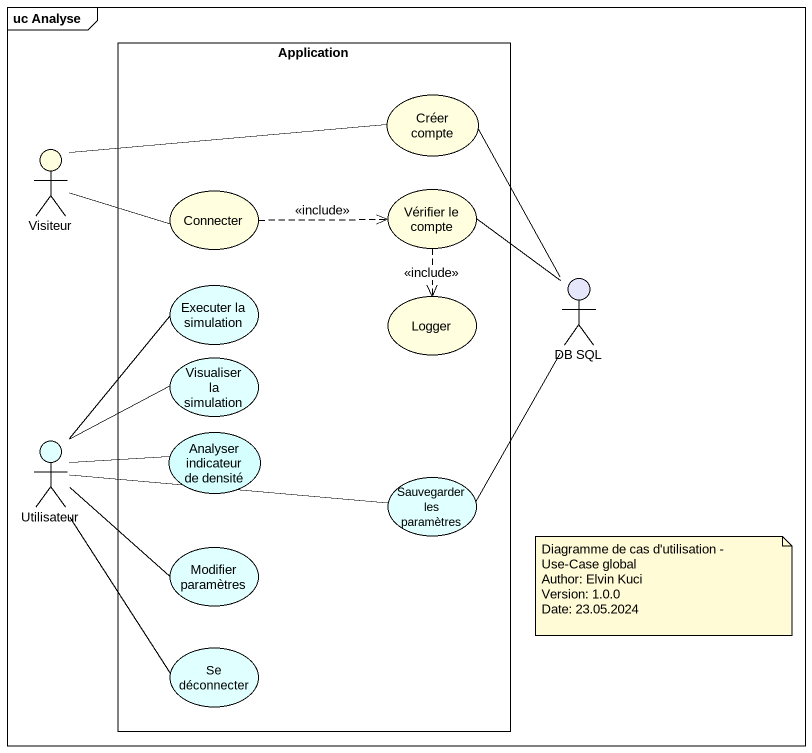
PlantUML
@startuml
mainframe uc Analyse
rectangle Application {
  usecase "Créer compte" as Créer_compte #FFFFE0
  usecase Connecter #FFFFE0
  usecase "Vérifier le compte" as Vérifier_le_compte #FFFFE0
  usecase "Executer la simulation" as Executer_la_simulation #E0FFFF
  usecase Logger #FFFFE0
  usecase "Visualiser la simulation" as Visualiser_la_simulation #E0FFFF
  usecase "Analyser indicateur de densité" as Analyser_indicateur_de #D5FFFF
  usecase "Sauvegarder les paramètres" as Sauvegarder_les_paramètres #E0FFFF
  usecase "Modifier paramètres" as Modifier_paramètres #E0FFFF
  usecase "Se déconnecter" as Se_déconnecter #E0FFFF
}
actor Visiteur #FFFFE0
actor "DB SQL" as DB_SQL #E6E6FA
actor Utilisateur #E0FFFF
Visiteur -right- Créer_compte
Visiteur -right- Connecter
Connecter .right.> Vérifier_le_compte : <<include>>
Vérifier_le_compte ..> Logger : <<include>>
Vérifier_le_compte -- DB_SQL
DB_SQL -up- Créer_compte
Utilisateur -up- Executer_la_simulation
Utilisateur -up- Visualiser_la_simulation
Utilisateur -right- Analyser_indicateur_de
Utilisateur -right- Sauvegarder_les_paramètres
Utilisateur -right- Modifier_paramètres
Utilisateur -- Se_déconnecter
Sauvegarder_les_paramètres -up- DB_SQL
note as N1
  Diagramme de cas d'utilisation - Use-Case global
  Author: Elvin Kuci
  Version: 1.0.0
  Date: 23.05.2024
end note
@enduml
